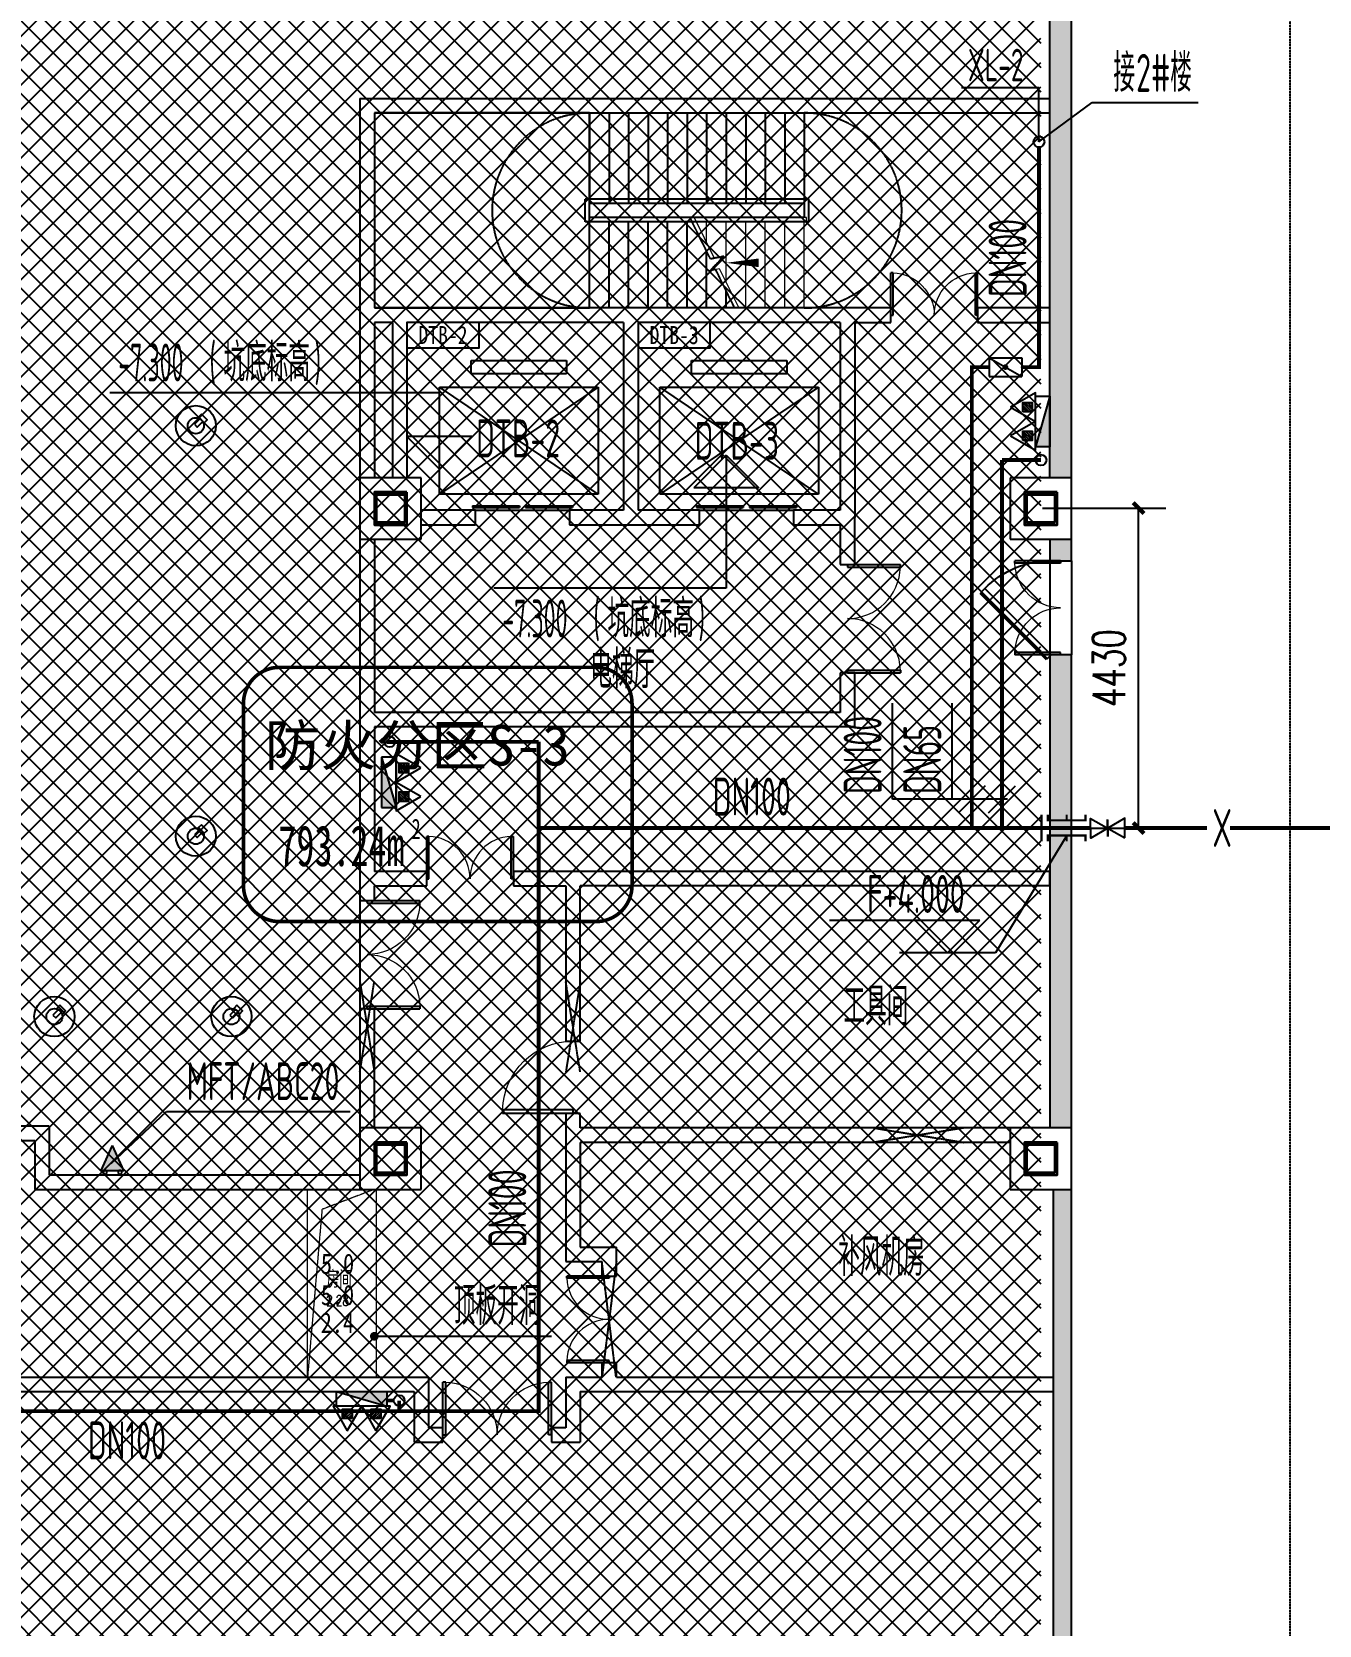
# Model space of a CAD drawing. Extents: x -2120532 to 1934524, y -1331911 to 424203.
# Drawn here: x 30276 to 48094, y -204967 to -182914 of the extents above; entities that cross this region are included whole.
import ezdxf
from ezdxf.enums import TextEntityAlignment as Align

# ---------------------------------------------------------------- set-up
doc = ezdxf.new("R2010")
doc.units = 0
doc.header["$LTSCALE"] = 10
doc.linetypes.add('__DASH', pattern=[0.35, 0.25, -0.1])
doc.linetypes.add('DASH', pattern=[0.35, 0.25, -0.1])
for name, color, linetype in [('0-绿', 3, 'Continuous'), ('0-蓝', 5, 'Continuous'), ('A-COLUMN', 8, 'Continuous'), ('A-DIM_SYMB', 3, 'Continuous'), ('A-EVTR', 3, 'Continuous'), ('A-PUB_HATCH', 8, 'Continuous'), ('A-ROOM_NAME', 23, 'Continuous'), ('A-SPACE', 7, 'Continuous'), ('A-WALL', 2, 'Continuous'), ('A-WINDOW', 8, 'Continuous'), ('A-可见线', 7, 'Continuous'), ('DIM_ELEV', 3, 'Continuous'), ('DIM_LEAD', 3, 'Continuous'), ('DOOR_FIRE', 8, 'Continuous'), ('GPS文字_污水', 7, 'Continuous'), ('PUB_HATCH', 8, 'Continuous'), ('S-柱', 51, 'Continuous'), ('S-柱-填充', 8, 'Continuous'), ('SPACE', 7, 'Continuous'), ('SRC-03F$0$A-SYMB-NUMB-T', 4, 'Continuous'), ('SRC-03F$0$A-WALL', 7, 'Continuous'), ('STAIR', 2, 'Continuous'), ('W-DIM_消防', 3, 'Continuous'), ('W-EQUIP_消火栓', 7, 'Continuous'), ('W-EQUIP_灭火器', 7, 'Continuous'), ('W-PIPE-消防', 1, 'Continuous'), ('W-TEXT_消防', 7, 'Continuous'), ('W-TWT_DIM', 3, 'Continuous'), ('W-TWT_LEAD', 3, 'Continuous'), ('W-TWT_TEXT', 7, 'Continuous'), ('W-VALVE_消防', 7, 'Continuous'), ('W-VPIPE-消防', 1, 'Continuous'), ('WINDOW', 8, 'Continuous'), ('WINDOW_RF', 8, 'Continuous'), ('消防', 1, 'Continuous'), ('画水辅助', 6, 'Continuous'), ('磐龙-图', 7, 'Continuous'), ('车行线', 4, 'Continuous')]:
    doc.layers.add(name, color=color, linetype=linetype)
doc.layers.add('B-1F-WALL$0$A-STAIR', color=2, linetype='Continuous', lineweight=9)
doc.layers.add('HOLE', color=52, linetype='Continuous', lineweight=15)
doc.styles.add('8B2_01', font='simhei.ttf', dxfattribs={"width": 0.8})
doc.styles.add('8B2_02', font='tssdeng.shx', dxfattribs={"width": 0.6, "bigfont": 'TSSDCHN.shx'})
doc.styles.add('_TCH_DIM_T3', font='SIMPLEX', dxfattribs={"width": 0.705882, "bigfont": 'GBCBIG'})
doc.styles.add('_TCH_SPACE', font='SIMPLEX', dxfattribs={"height": 5, "bigfont": 'GBCBIG'})
doc.styles.add('SRC-03F$0$ECADI-TXT', font='simplex.shx', dxfattribs={"bigfont": 'hztxt.shx'})
doc.styles.get("Standard").update_dxf_attribs({"font": 'TSSDENG.shx', "width": 0.7, "bigfont": 'TSSDCHN.shx'})
doc.styles.add('黑体', font='simhei.ttf', dxfattribs={"width": 0.65})
doc.dimstyles.new('_TWT_ARCH&&150', dxfattribs={"dimtxt": 446.25, "dimasz": 150, "dimexe": 375, "dimexo": 450, "dimgap": 189.375, "dimtad": 1, "dimdec": 0, "dimzin": 0, "dimdsep": 46, "dimtxsty": '_TCH_DIM_T3', "dimblk": 'ARCHTICK', "dimcen": 0.09, "dimclrt": 7, "dimazin": 2, "dimtfac": 1, "dimtdec": 0, "dimtix": 1, "dimtmove": 2, "dimatfit": 3, "dimfxl": 0, "dimtolj": 1, "dimtzin": 0, "dimarcsym": 0})

# ---------------------------------------------------------------- blocks, each defined once
blk = doc.blocks.new('l99')
at = {"layer": 'W-TWT_TEXT'}
for p, q in [((92541, -196910), (92091, -196460)), ((94175, -196460), (92091, -196460)), ((92541, -196910), (92991, -196460))]:
    blk.add_line(p, q, dxfattribs=at)
blk = doc.blocks.new('4.0')
at = {"layer": 'W-TWT_TEXT', "style": '8B2_02', "width": 0.6}
blk.add_text('F+4.000', height=525, rotation=89.9998, dxfattribs=at).set_placement((100977, -190490, 5000))
blk = doc.blocks.new('CFGR')
at = {"layer": '消防', "color": 1}
for points in [[(198519, -66058), (198519, -66028), (198459, -66028), (198459, -66058)], [(198503, -65968), (198474, -65968), (198474, -66028), (198503, -66028)]]:
    blk.add_lwpolyline(points, close=True, dxfattribs=at)
blk = doc.blocks.new('CFFR')
at = {"layer": '消防', "color": 1}
for radius in [150, 60]:
    blk.add_circle((198503, -65354), radius, dxfattribs=at)
at = {"layer": '消防', "color": 1, "rotation": 134.9999999997785}
blk.add_blockref('CFGR', (292209, -252353), dxfattribs=at)
blk = doc.blocks.new('42')
at = {"layer": '磐龙-图', "color": 1, "xscale": 1.850336657837033, "yscale": 1.850336657837033, "zscale": 1.850336657837033}
for p in [(-334752, -67438), (-334752, -73120), (-336710, -75617), (-334260, -75617)]:
    blk.add_blockref('CFFR', p, dxfattribs=at)
blk = doc.blocks.new('A$C10817FE3')
at = {"layer": '0-蓝', "color": 9, "linetype": 'DASH', "ltscale": 3, "const_width": 50}
blk.add_lwpolyline([(-79573, -32719), (-75194, -32719, 0.414214), (-74694, -32219), (-74694, -29699, 0.414214), (-75194, -29199), (-79573, -29199, 0.414214), (-80073, -29699), (-80073, -32219, 0.414214)], format="xyb", close=True, dxfattribs=at)
at = {"layer": '0-绿', "color": 0, "linetype": 'DASH', "style": '黑体'}
blk.add_text('防火分区S-3', height=563.3, dxfattribs=at).set_placement((-79776, -30559))
at = {"layer": '0-绿', "color": 0, "linetype": 'DASH', "style": '黑体', "width": 0.65}
for s, height, p in [('2', 282, (-77745, -31576)), ('793.24m', 563.3, (-79588, -31951))]:
    blk.add_text(s, height=height, dxfattribs=at).set_placement(p)
blk = doc.blocks.new('$DorLib2D$00000002')
for p, q in [((-0.5, 0), (-0.5, 0.4875)), ((-0.475, 0.4875), (-0.5, 0.4875)), ((-0.475, 0), (-0.475, 0.4875)), ((0.475, 0), (0.475, 0.4875)), ((0.475, 0.4875), (0.5, 0.4875)), ((0.5, 0), (0.5, 0.4875)), ((-0.5, 0), (-0.475, 0)), ((0.5, 0), (0.475, 0))]:
    blk.add_line(p, q)
at = {"lineweight": 13}
for centre, start, end in [((-0.4875, 0), 0, 88.53072), ((0.4875, 0), 91.46928, 180)]:
    blk.add_arc(centre, 0.4875, start, end, dxfattribs=at)
blk = doc.blocks.new('A$C664800C7')
at = {"layer": 'DOOR_FIRE', "xscale": 1300, "yscale": -1300, "zscale": 100, "rotation": 270.0000000000069}
blk.add_blockref('$DorLib2D$00000002', (0, -650), dxfattribs=at)
blk = doc.blocks.new('SRC-03F$0$ECADI-TAG-CODE')
at = {"layer": 'SRC-03F$0$A-SYMB-NUMB-T', "color": 1}
blk.add_lwpolyline([(3.41, 8.1), (13.41, 8.1), (13.41, 4.6), (3.41, 4.6)], close=True, dxfattribs=at)
at = {"layer": 'SRC-03F$0$A-SYMB-NUMB-T', "style": 'SRC-03F$0$ECADI-TXT', "width": 0.7}
blk.add_attdef('CODE', text='', height=2.5, dxfattribs=at).set_placement((8.41, 6.35), align=Align.MIDDLE_CENTER)
blk = doc.blocks.new('A$C27471FE7')
at = {"layer": 'A-PUB_HATCH', "linetype": 'DASH'}
for p, q in [((2980, 2700), (0, 2700)), ((0, 2700), (0, 0)), ((2980, 2700), (5950, 2700)), ((2980, 2700), (2980, 1450)), ((2980, 0), (2980, 2700)), ((3250, 2700), (3250, 1450)), ((3520, 2700), (3520, 1450)), ((3790, 2700), (3790, 1450)), ((4060, 2700), (4060, 1450)), ((4330, 2700), (4330, 1450)), ((4600, 2700), (4600, 1450)), ((4870, 2700), (4870, 1450)), ((5140, 2700), (5140, 1450)), ((5410, 2700), (5410, 1450)), ((5680, 2700), (5680, 1450)), ((5950, 2700), (5950, 1450)), ((2920, 1190), (2920, 1510)), ((2920, 1510), (6010, 1510)), ((2980, 1450), (5950, 1450)), ((2980, 1250), (2980, 1450)), ((2980, 1450), (5950, 1450)), ((5950, 1450), (5950, 1250)), ((6010, 1510), (6010, 1190)), ((6010, 1190), (2920, 1190)), ((4371, 1250), (2980, 1250)), ((5950, 1250), (2980, 1250)), ((2980, 0), (2980, 1190)), ((3250, 0), (3250, 1190)), ((3520, 0), (3520, 1190)), ((3790, 0), (3790, 1190)), ((4060, 0), (4060, 1190)), ((4330, 0), (4330, 1190)), ((4653, 678), (4371, 1250)), ((4600, 0), (4600, 785)), ((4651, 520), (4836, 714)), ((4836, 714), (4653, 678)), ((4724, 534), (4651, 520)), ((4988, 0), (4724, 534)), ((4870, 0), (4870, 239)), ((0, 0), (2980, 0)), ((4988, 0), (2980, 0))]:
    blk.add_line(p, q, dxfattribs=at)
blk = doc.blocks.new('$DorLib2D$00000084')
for p, q in [((-0.207, 0.807), (-0.16, 0.854)), ((0.5, 0.1), (-0.207, 0.807)), ((0.5, 0.1), (0.547, 0.147))]:
    blk.add_line(p, q)
at = {"const_width": 0.0333}
blk.add_lwpolyline([(0.547, 0.147), (-0.16, 0.854)], dxfattribs=at)
blk.add_arc((0.5, 0.1), 1, 135, 180)
blk = doc.blocks.new('$DORLIB2D$00000127')
at = {"color": 0}
for points in [[(-0.533, 0.795), (-0.533, 0.69)], [(-0.033, 0.795), (-0.533, 0.795)], [(-0.033, 0.69), (-0.533, 0.69)], [(-0.033, 0.795), (-0.033, 0.69)], [(0.533, 0.795), (0.033, 0.795)], [(0.033, 0.795), (0.033, 0.69)], [(0.533, 0.69), (0.033, 0.69)], [(0.533, 0.795), (0.533, 0.69)], [(0.5, 0.5), (-0.5, 0.5)]]:
    blk.add_lwpolyline(points, dxfattribs=at)
blk = doc.blocks.new('$DorLib2D$00000001')
for p, q in [((0.45, 0.975), (0.5, 0.975)), ((0.45, 0), (0.45, 0.975)), ((0.5, 0), (0.5, 0.975)), ((0.5, 0), (0.45, 0))]:
    blk.add_line(p, q)
at = {"lineweight": 13}
blk.add_arc((0.475, 0), 0.975, 91.4693, 180, dxfattribs=at)
blk = doc.blocks.new('_ArchTick')
at = {"color": 0, "linetype": 'ByBlock', "const_width": 0.4}
blk.add_lwpolyline([(-0.5, -0.5), (0.5, 0.5)], dxfattribs=at)
blk = doc.blocks.new('*D301')
at = {"layer": 'Defpoints', "color": 0, "transparency": 16777216}
for p in [(43816, -189505), (45596, -189505), (43816, -193935)]:
    blk.add_point(p, dxfattribs=at)
at = {"layer": 'W-TWT_DIM', "color": 0, "lineweight": -2, "transparency": 16777216}
for p, q in [((44266, -189505), (45971, -189505)), ((45596, -193935), (45596, -189505)), ((44266, -193935), (45971, -193935))]:
    blk.add_line(p, q, dxfattribs=at)
at = {"layer": 'W-TWT_DIM', "color": 0, "lineweight": -2, "transparency": 16777216, "xscale": 150, "yscale": 150, "zscale": 150}
for p, rotation in [((45596, -189505), 90), ((45596, -193935), 270)]:
    blk.add_blockref('_ArchTick', p, dxfattribs=dict(at, rotation=rotation))
at = {"layer": 'W-TWT_DIM', "color": 7, "transparency": 16777216, "insert": (45184, -191720), "char_height": 446.2, "attachment_point": 5, "rotation": 90, "style": '_TCH_DIM_T3'}
blk.add_mtext('\\A1;4430', dxfattribs=at)
blk = doc.blocks.new('$TwtSys$00000434')
for p, q in [((-0.5, 0.5), (-0.5, -0.5)), ((-0.5, -0.5), (0.5, 0.5)), ((0.5, 0.5), (-0.5, 0.5)), ((0.5, -0.5), (0.5, 0.5)), ((-0.5, -0.5), (0.5, -0.5))]:
    blk.add_line(p, q)
blk.add_solid([(0.5, -0.5), (0.5, 0.5), (-0.5, -0.5)])
blk = doc.blocks.new('$TwtSys$00000546')
h = blk.add_hatch()
h.set_pattern_fill('ANSI31', color=256, scale=200, style=0)
h.set_pattern_definition([(45, (-38543.802, -6670.83), (-17.67767, 17.67767), [])])
h.paths.add_polyline_path([(-65, 174), (65, 174), (65, 44), (-65, 44)])
for points in [[(0, 344), (-198, 0), (198, 0)], [(-65, 174), (65, 174), (65, 44), (-65, 44)]]:
    blk.add_lwpolyline(points, close=True)
blk = doc.blocks.new('$VALVE$00000549')
at = {"const_width": 30}
for points in [[(-290, -176), (-290, 176)], [(40, 101), (-210, 101), (-210, 176)], [(40, 101), (40, 176)], [(40, 101), (290, 101), (290, 176)], [(-210, -174), (-210, -99), (40, -99)], [(40, -174), (40, -99)], [(290, -174), (290, -99), (40, -99)]]:
    blk.add_lwpolyline(points, dxfattribs=at)
blk = doc.blocks.new('$VALVE$00000296')
for points in [[(-125, 72), (-125, -72), (125, 72), (125, -72), (-125, 72)], [(0, 60), (0, -64)]]:
    blk.add_lwpolyline(points)
for p in [(-125, 0), (125, 0)]:
    blk.add_point(p)
blk = doc.blocks.new('$VALVE_U$00000018')
at = {"const_width": 30, "elevation": 1500}
blk.add_lwpolyline([(111, 1), (-111, -1)], dxfattribs=at)
for p in [(-2, 225, -1500), (2, -225, -1500)]:
    blk.add_point(p)
at = {"xscale": 1.8, "yscale": 1.8, "zscale": 1.8, "rotation": 270.3835531612783}
blk.add_blockref('$VALVE$00000296', (0, 0), dxfattribs=at)
blk = doc.blocks.new('$VALVE$00000316')
for p, q in [((-125, 72), (125, -72)), ((-125, 72), (-125, -72)), ((-125, 72), (125, 72)), ((125, 72), (125, -72)), ((-125, -72), (125, -72))]:
    blk.add_line(p, q)
at = {"const_width": 21.1}
blk.add_lwpolyline([(-11, 0, 1), (11, 0, 1)], format="xyb", close=True, dxfattribs=at)
for p in [(-125, 0), (125, 0)]:
    blk.add_point(p)
at = {"color": 7, "flags": 9}
for tag in ['XSIZE', 'YSIZE']:
    blk.add_attdef(tag, (0, 0), '', height=0.5, dxfattribs=at)
blk = doc.blocks.new('$TWTSYS$00000547')
blk.add_hatch(color=256).paths.add_polyline_path([(-155, 0), (0, 346), (155, 0)])
for p, q in [((-155, 0), (0, 346)), ((155, 0), (0, 346)), ((155, 0), (-155, 0))]:
    blk.add_line(p, q)
for centre in [(-103, -26), (103, -26)]:
    blk.add_circle(centre, 25.7)
blk = doc.blocks.new('A$C1C3C0163')
h = blk.add_hatch()
h.set_pattern_fill('ANSI37', color=8, scale=150)
h.set_pattern_definition([(45, (-601697.23, -233886.27), (-168.3798, 168.3798), []), (135, (-601697.23, -233886.27), (-168.3798, -168.3798), [])])
h.paths.add_polyline_path([(-80300, 5300), (-80300, -9000), (-62000, -9000), (-62000, -64625), (-76750, -64625), (-76750, -62675), (-73875, -62675), (-73775, -57275), (-100380, -57275), (-100572, -124002), (-71150, -123999), (-71150, -126437), (-63509, -133383), (-65550, -135650), (-61611, -139196), (-83885, -163934), (-83885, -174096), (-119589, -213750), (-196450, -213750), (-196450, -207800), (-209700, -193450), (-209700, -169150), (-201700, -169149), (-201700, 5300), (-192675, 5300)])

msp = doc.modelspace()

# ---------------------------------------------------------------- hatches: boundary and pattern name
at = {"layer": 'A-PUB_HATCH'}
for points in [[(44666.4, -189935.4), (44366.4, -189935.4), (44366.4, -190235.4), (44666.4, -190235.4)], [(44366.4, -198085.4), (44666.4, -198085.4), (44666.4, -191535.4), (44366.4, -191535.4)], [(44666.4, -198935.4), (44416.4, -198935.4), (44416.4, -201635.4), (44666.4, -201635.4)], [(44416.4, -207210.4), (44541.4, -207210.4), (44541.4, -207510.4), (44666.4, -207510.4), (44666.4, -201635.4), (44416.4, -201635.4)]]:
    msp.add_hatch(color=8, dxfattribs=at).paths.add_polyline_path(points)
at = {"layer": 'PUB_HATCH'}
for points in [[(44666.4, -181060.4), (44366.4, -181060.4), (44366.4, -183935.4), (44666.4, -183935.4)], [(44366.4, -186835.4), (44666.4, -186835.4), (44666.4, -183935.4), (44366.4, -183935.4)], [(44366.4, -189085.4), (44666.4, -189085.4), (44666.4, -186835.4), (44366.4, -186835.4)]]:
    msp.add_hatch(color=8, dxfattribs=at).paths.add_polyline_path(points)
at = {"layer": 'W-PIPE-消防'}
for points in [[(43287.5, -187553.9), (43287.5, -187527.6), (43261.2, -187527.6)], [(43287.5, -187553.9), (43261.2, -187553.9), (43261.2, -187527.6)], [(44216.5, -187553.9), (44242.8, -187553.9), (44242.8, -187580.1)], [(44216.5, -187553.9), (44216.5, -187580.1), (44242.8, -187580.1)], [(37291.3, -202006), (37317.6, -202006), (37317.6, -202032.2)], [(37291.3, -202006), (37291.3, -202032.2), (37317.6, -202032.2)]]:
    msp.add_hatch(color=256, dxfattribs=at).paths.add_polyline_path(points)

# ---------------------------------------------------------------- linework, layer by layer
at = {"color": 8, "linetype": 'DASH'}
for points in [[(34816.4, -197310.8), (35016.4, -196060.8)], [(34816.4, -196060.8), (35016.4, -197310.8)], [(37866.4, -196060.8), (37666.4, -197310.8)], [(37866.4, -197310.8), (37666.4, -196060.8)], [(41927.3, -198085.4), (43177.3, -198285.4)], [(43177.3, -198085.4), (41927.3, -198285.4)], [(38366.4, -199935.4), (38166.4, -201535.4)], [(38363.6, -201535.1), (38166.4, -199935.4)]]:
    msp.add_lwpolyline(points, dxfattribs=at)
at = {"layer": 'A-COLUMN', "color": 8}
for p, q in [((35666.4, -189085.4), (34816.4, -189085.4)), ((34816.4, -189085.4), (34816.4, -189935.4)), ((35666.4, -189085.4), (34816.4, -189085.4)), ((34816.4, -189085.4), (34816.4, -189935.4)), ((35666.4, -189935.4), (35666.4, -189085.4)), ((35666.4, -189935.4), (35666.4, -189085.4)), ((44666.4, -189085.4), (43816.4, -189085.4)), ((43816.4, -189085.4), (43816.4, -189935.4)), ((44666.4, -189085.4), (43816.4, -189085.4)), ((43816.4, -189085.4), (43816.4, -189935.4)), ((44666.4, -189935.4), (44666.4, -189085.4)), ((44666.4, -189935.4), (44666.4, -189085.4)), ((34816.4, -189935.4), (35666.4, -189935.4)), ((34816.4, -189935.4), (35666.4, -189935.4)), ((43816.4, -189935.4), (44666.4, -189935.4)), ((43816.4, -189935.4), (44666.4, -189935.4)), ((35666.4, -198085.4), (34816.4, -198085.4)), ((34816.4, -198085.4), (34816.4, -198935.4)), ((35666.4, -198085.4), (34816.4, -198085.4)), ((34816.4, -198085.4), (34816.4, -198935.4)), ((35666.4, -198935.4), (35666.4, -198085.4)), ((35666.4, -198935.4), (35666.4, -198085.4)), ((44666.4, -198085.4), (43816.4, -198085.4)), ((43816.4, -198085.4), (43816.4, -198935.4)), ((44666.4, -198085.4), (43816.4, -198085.4)), ((43816.4, -198085.4), (43816.4, -198935.4)), ((44666.4, -198935.4), (44666.4, -198085.4)), ((44666.4, -198935.4), (44666.4, -198085.4)), ((34816.4, -198935.4), (35666.4, -198935.4)), ((34816.4, -198935.4), (35666.4, -198935.4)), ((43816.4, -198935.4), (44666.4, -198935.4)), ((43816.4, -198935.4), (44666.4, -198935.4))]:
    msp.add_line(p, q, dxfattribs=at)
at = {"layer": 'A-DIM_SYMB', "color": 8}
msp.add_lwpolyline([(41101.4, -186110.4, 0, 0, 0), (39886.4, -186110.4, 0, 120, 0), (40336.4, -186110.4, 0, 0, 0)], format="xyseb", dxfattribs=at)
at = {"layer": 'A-EVTR', "color": 8}
for p, q in [((36356.4, -187645.4), (36356.4, -187460.4)), ((36356.4, -187460.4), (37676.4, -187460.4)), ((37676.4, -187645.4), (36356.4, -187645.4)), ((37676.4, -187460.4), (37676.4, -187645.4)), ((39406.4, -187645.4), (39406.4, -187460.4)), ((39406.4, -187460.4), (40726.4, -187460.4)), ((40726.4, -187645.4), (39406.4, -187645.4)), ((40726.4, -187460.4), (40726.4, -187645.4)), ((35916.4, -189310.4), (35916.4, -187830.4)), ((35916.4, -187830.4), (38116.4, -187830.4)), ((38116.4, -187830.4), (35916.4, -189310.4)), ((38116.4, -189310.4), (35916.4, -187830.4)), ((38116.4, -187830.4), (38116.4, -189310.4)), ((38966.4, -189310.4), (38966.4, -187830.4)), ((38966.4, -187830.4), (41166.4, -187830.4)), ((41166.4, -187830.4), (38966.4, -189310.4)), ((41166.4, -189310.4), (38966.4, -187830.4)), ((41166.4, -187830.4), (41166.4, -189310.4)), ((38116.4, -189310.4), (35916.4, -189310.4)), ((41166.4, -189310.4), (38966.4, -189310.4))]:
    msp.add_line(p, q, dxfattribs=at)
at = {"layer": 'A-WALL', "color": 8}
for p, q in [((44366.4, -183935.4), (44366.4, -181060.4)), ((44666.4, -183935.4), (44666.4, -181060.4)), ((34816.4, -183835.4), (34816.4, -186835.4)), ((34816.4, -183835.4), (44366.4, -183835.4)), ((35016.4, -184035.4), (35016.4, -186735.4)), ((35016.4, -184035.4), (44366.4, -184035.4)), ((44366.4, -186835.4), (44366.4, -183935.4)), ((44666.4, -186835.4), (44666.4, -183935.4)), ((35366.4, -186735.4), (35016.4, -186735.4)), ((38566.4, -186735.4), (35366.4, -186735.4)), ((41566.4, -186735.4), (38566.4, -186735.4)), ((42166.4, -186735.4), (41566.4, -186735.4)), ((42166.4, -186935.4), (42166.4, -186735.4)), ((44366.4, -186735.4), (43366.4, -186735.4)), ((43366.4, -186735.4), (43366.4, -186935.4)), ((34816.4, -186835.4), (34816.4, -189085.4)), ((35016.4, -186935.4), (35016.4, -189085.4)), ((35266.4, -186935.4), (35016.4, -186935.4)), ((35266.4, -186935.4), (35266.4, -189085.4)), ((35466.4, -186935.4), (35466.4, -189085.4)), ((38466.4, -186935.4), (35466.4, -186935.4)), ((38466.4, -186935.4), (38466.4, -189535.4)), ((38666.4, -186935.4), (38666.4, -189535.4)), ((41466.4, -186935.4), (38666.4, -186935.4)), ((41466.4, -186935.4), (41466.4, -189535.4)), ((41666.4, -186935.4), (41666.4, -189635.4)), ((41666.4, -186935.4), (42166.4, -186935.4)), ((43366.4, -186935.4), (44366.4, -186935.4)), ((44366.4, -189085.4), (44366.4, -186835.4)), ((44666.4, -189085.4), (44666.4, -186835.4)), ((36416.4, -189535.4), (35666.4, -189535.4)), ((36416.4, -189735.4), (36416.4, -189535.4)), ((38466.4, -189535.4), (37716.4, -189535.4)), ((37716.4, -189535.4), (37716.4, -189735.4)), ((39516.4, -189535.4), (38666.4, -189535.4)), ((39516.4, -189735.4), (39516.4, -189535.4)), ((41466.4, -189535.4), (40816.4, -189535.4)), ((40816.4, -189535.4), (40816.4, -189735.4)), ((41666.4, -190285.4), (41666.4, -189635.4)), ((35666.4, -189735.4), (36416.4, -189735.4)), ((37716.4, -189735.4), (38566.4, -189735.4)), ((38566.4, -189735.4), (39516.4, -189735.4)), ((40816.4, -189735.4), (41466.4, -189735.4)), ((41466.4, -189735.4), (41466.4, -190285.4)), ((34816.4, -189935.4), (34816.4, -192435.4)), ((35016.4, -189935.4), (35016.4, -192335.4)), ((44366.4, -189935.4), (44366.4, -190235.4)), ((44666.4, -190235.4), (44666.4, -189935.4)), ((41466.4, -190285.4), (41666.4, -190285.4)), ((44366.4, -190235.4), (44666.4, -190235.4)), ((44666.4, -191535.4), (44366.4, -191535.4)), ((44366.4, -191535.4), (44366.4, -198085.4)), ((44666.4, -198085.4), (44666.4, -191535.4)), ((41666.4, -191785.4), (41466.4, -191785.4)), ((41466.4, -191785.4), (41466.4, -192335.4)), ((41666.4, -192535.4), (41666.4, -191785.4)), ((34816.4, -192435.4), (34816.4, -194635.4)), ((41466.4, -192335.4), (35016.4, -192335.4)), ((41666.4, -192535.4), (35016.4, -192535.4)), ((35016.4, -192535.4), (35016.4, -194535.4)), ((34816.4, -194635.4), (34816.4, -194935.4)), ((35741.4, -194535.4), (35016.4, -194535.4)), ((35741.4, -194735.4), (35741.4, -194535.4)), ((37766.4, -194535.4), (36941.4, -194535.4)), ((36941.4, -194535.4), (36941.4, -194735.4)), ((44366.4, -194535.4), (37766.4, -194535.4)), ((44366.4, -194735.4), (44366.4, -194535.4)), ((34816.4, -194935.4), (35016.4, -194935.4)), ((35016.4, -194735.4), (35741.4, -194735.4)), ((35016.4, -194935.4), (35016.4, -194735.4)), ((36941.4, -194735.4), (37666.4, -194735.4)), ((37666.4, -194735.4), (37666.4, -196885.4)), ((44366.4, -194735.4), (37866.4, -194735.4)), ((37866.4, -196885.4), (37866.4, -194735.4)), ((35016.4, -196435.4), (34816.4, -196435.4)), ((34816.4, -196435.4), (34816.4, -198085.4)), ((35016.4, -198085.4), (35016.4, -196435.4)), ((37666.4, -196885.4), (37866.4, -196885.4)), ((37866.4, -197885.4), (37666.4, -197885.4)), ((37666.4, -197885.4), (37666.4, -198185.4)), ((37866.4, -198085.4), (37866.4, -197885.4)), ((30516.4, -198060.4), (30116.4, -198060.4)), ((30116.4, -198260.4), (30316.4, -198260.4)), ((30316.4, -198260.4), (30316.4, -198935.4)), ((30516.4, -198060.4), (30516.4, -198735.4)), ((37666.4, -198185.4), (37666.4, -199935.4)), ((43816.4, -198085.4), (37866.4, -198085.4)), ((43816.4, -198285.4), (37866.4, -198285.4)), ((37866.4, -198285.4), (37866.4, -199735.4)), ((30516.4, -198735.4), (34816.4, -198735.4)), ((30316.4, -198935.4), (34816.4, -198935.4)), ((44416.4, -201635.4), (44416.4, -198935.4)), ((44666.4, -201635.4), (44666.4, -198935.4)), ((37866.4, -199735.4), (38366.4, -199735.4)), ((38366.4, -200135.4), (38366.4, -199735.4)), ((37666.4, -199935.4), (38166.4, -199935.4)), ((38166.4, -199935.4), (38166.4, -200135.4)), ((38166.4, -200135.4), (38366.4, -200135.4)), ((38366.4, -201335.4), (38166.4, -201335.4)), ((38166.4, -201335.4), (38166.4, -201535.4)), ((38366.4, -201535.4), (38366.4, -201335.4)), ((26141.3, -201535.4), (35766.4, -201535.4)), ((35766.4, -201535.4), (35766.4, -202235.4)), ((37666.4, -201535.4), (37666.4, -202235.4)), ((37666.4, -201535.4), (38166.4, -201535.4)), ((38366.4, -201535.4), (44416.4, -201535.4)), ((26241.3, -201735.4), (35566.4, -201735.4)), ((35566.4, -201735.4), (35566.4, -202435.4)), ((37866.4, -201735.4), (37866.4, -202435.4)), ((37866.4, -201735.4), (38266.4, -201735.4)), ((38266.4, -201735.4), (44416.4, -201735.4)), ((44416.4, -207210.4), (44416.4, -201635.4)), ((44666.4, -207510.4), (44666.4, -201635.4)), ((35566.4, -202435.4), (35966.4, -202435.4)), ((35966.4, -202235.4), (35766.4, -202235.4)), ((35966.4, -202435.4), (35966.4, -202235.4)), ((37666.4, -202235.4), (37466.4, -202235.4)), ((37466.4, -202235.4), (37466.4, -202435.4)), ((37466.4, -202435.4), (37866.4, -202435.4))]:
    msp.add_line(p, q, dxfattribs=at)
at = {"layer": 'B-1F-WALL$0$A-STAIR', "color": 8}
for p, q in [((40966.4, -185485.4), (39442.7, -185485.4)), ((39442.7, -185485.4), (39720.4, -186047.7)), ((40996.4, -185485.4), (39442.7, -185485.4)), ((40996.4, -185545.4), (39472.3, -185545.4)), ((39616.4, -185837.1), (39616.4, -185545.4)), ((39886.4, -186383.7), (39886.4, -185545.4)), ((40156.4, -186735.4), (40156.4, -185545.4)), ((40426.4, -186735.4), (40426.4, -185545.4)), ((40696.4, -186735.4), (40696.4, -185545.4)), ((40966.4, -186735.4), (40966.4, -185545.4)), ((40996.4, -185545.4), (40996.4, -185485.4)), ((39852.8, -186021.3), (39667, -186215.7)), ((39720.4, -186047.7), (39852.8, -186021.3)), ((39667, -186215.7), (39791.2, -186191)), ((39791.2, -186191), (40060.1, -186735.4)), ((40966.4, -186735.4), (40060.1, -186735.4))]:
    msp.add_line(p, q, dxfattribs=at)
at = {"layer": 'DIM_ELEV', "color": 8}
for p, q in [((35916.4, -187909.7), (31355, -187909.7)), ((35916.4, -188965.1), (35916.4, -187909.7)), ((35916.4, -188965.1), (35466.4, -188515.1)), ((36366.4, -188515.1), (35466.4, -188515.1)), ((35916.4, -188965.1), (36366.4, -188515.1)), ((39888.6, -188774.8), (39438.6, -189224.8)), ((39888.6, -188774.8), (40338.6, -189224.8)), ((39888.6, -188774.8), (39888.6, -190614.3)), ((40338.6, -189224.8), (39438.6, -189224.8)), ((39888.6, -190614.3), (36670.5, -190614.3))]:
    msp.add_line(p, q, dxfattribs=at)
at = {"layer": 'DIM_LEAD', "color": 8}
for p, q in [((35016.4, -200968.8), (36153.9, -200968.8)), ((36153.9, -200968.8), (37468.4, -200968.8))]:
    msp.add_line(p, q, dxfattribs=at)
at = {"layer": 'DIM_LEAD', "color": 8, "const_width": 60}
msp.add_lwpolyline([(34986.4, -200968.8, 1), (35046.4, -200968.8, 1)], format="xyb", close=True, dxfattribs=at)
at = {"layer": 'DOOR_FIRE', "color": 8}
msp.add_line((34816.4, -194935.4), (34816.4, -196435.4), dxfattribs=at)
at = {"layer": 'GPS文字_污水'}
msp.add_line((44600, -194037.4), (43614.2, -195660.9, 467.8), dxfattribs=at)
at = {"layer": 'HOLE', "color": 8, "linetype": 'DASH'}
msp.add_lwpolyline([(34091.4, -198935.4), (35041.4, -198935.4), (35041.4, -201535.4), (34091.4, -201535.4)], close=True, dxfattribs=at)
msp.add_lwpolyline([(35016.4, -198935.4), (34292.2, -199212.7), (34091.4, -201535.4)], dxfattribs=at)
at = {"layer": 'S-柱', "color": 8, "lineweight": 35}
for points in [[(35466.4, -189285.4), (35016.4, -189285.4), (35016.4, -189735.4), (35466.4, -189735.4)], [(35466.4, -189285.4), (35016.4, -189285.4), (35016.4, -189735.4), (35466.4, -189735.4)], [(44466.4, -189285.4), (44016.4, -189285.4), (44016.4, -189735.4), (44466.4, -189735.4)], [(44466.4, -189285.4), (44016.4, -189285.4), (44016.4, -189735.4), (44466.4, -189735.4)], [(35466.4, -198285.4), (35016.4, -198285.4), (35016.4, -198735.4), (35466.4, -198735.4)], [(35466.4, -198285.4), (35016.4, -198285.4), (35016.4, -198735.4), (35466.4, -198735.4)], [(44466.4, -198285.4), (44016.4, -198285.4), (44016.4, -198735.4), (44466.4, -198735.4)], [(44466.4, -198285.4), (44016.4, -198285.4), (44016.4, -198735.4), (44466.4, -198735.4)]]:
    msp.add_lwpolyline(points, close=True, dxfattribs=at)
at = {"layer": 'S-柱-填充', "color": 8, "lineweight": 35}
for points in [[(35436.4, -189705.4), (35046.4, -189705.4), (35046.4, -189315.4), (35436.4, -189315.4)], [(44436.4, -189705.4), (44046.4, -189705.4), (44046.4, -189315.4), (44436.4, -189315.4)], [(35436.4, -198705.4), (35046.4, -198705.4), (35046.4, -198315.4), (35436.4, -198315.4)], [(44436.4, -198705.4), (44046.4, -198705.4), (44046.4, -198315.4), (44436.4, -198315.4)]]:
    msp.add_lwpolyline(points, close=True, dxfattribs=at)
at = {"layer": 'STAIR', "color": 8, "linetype": 'DASH'}
for centre, start, end in [((37996.4, -185385.4), 90, 270), ((40966.4, -185385.4), 270, 90)]:
    msp.add_arc(centre, 1350, start, end, dxfattribs=at)
at = {"layer": 'W-DIM_消防'}
for p, q in [((44216.5, -183687.2), (43143.6, -183687.2)), ((44216.5, -184435.4), (44216.5, -183687.2)), ((42187.7, -193536.1), (42187.7, -192207.6)), ((43012.7, -193536.1), (43012.7, -192207.6)), ((43473.1, -193350.5), (43101.9, -193721.7)), ((43519.4, -193721.7), (43890.6, -193350.5)), ((43012.7, -193536.1), (42187.7, -193536.1)), ((43780, -193536.1), (43012.7, -193536.1))]:
    msp.add_line(p, q, dxfattribs=at)
at = {"layer": 'W-PIPE-消防', "ltscale": 1.5, "const_width": 52.5}
for points in [[(44216.5, -184510.4), (44216.5, -187553.9)], [(43527.3, -187553.9), (43287.5, -187553.9)], [(43287.5, -187553.9), (43287.5, -193933.5)], [(44216.5, -187553.9), (43976.7, -187553.9)], [(43705, -193933.5), (43705, -188840.5)], [(44244.3, -188840.5), (43705, -188840.5)], [(35230.1, -192739.4), (37291.3, -192739.4)], [(37291.3, -193933.5), (37291.3, -192739.4)], [(37291.3, -193933.5), (43287.5, -193933.5)], [(37291.3, -202006), (37291.3, -193933.5)], [(43287.5, -193933.5), (43705, -193933.5)], [(43705, -193933.5), (44930.1, -193933.5)], [(45404.4, -193933.5), (46541, -193933.5)], [(46860.6, -193933.5), (52219.1, -193933.5)], [(24668.3, -202006), (35361.1, -202006)], [(35288.9, -201858), (35185.8, -201858)], [(35361.1, -202006), (35361.1, -201858)], [(35361.1, -202006), (37291.3, -202006)]]:
    msp.add_lwpolyline(points, dxfattribs=at)
at = {"layer": 'W-TWT_LEAD'}
for p, q in [((44216.5, -184435.4), (44951.6, -183889.5)), ((44951.6, -183889.5), (46421.3, -183889.5)), ((31372.4, -198576.3), (32137.8, -197858.2)), ((32137.8, -197858.2), (34679.9, -197858.2))]:
    msp.add_line(p, q, dxfattribs=at)
at = {"layer": 'W-TWT_TEXT'}
msp.add_line((43614.2, -195660.9, 467.8), (42285.7, -195660.9, 467.8), dxfattribs=at)
at = {"layer": 'W-VPIPE-消防'}
for centre in [(44216.5, -184435.4), (44244.3, -188840.5), (35230.1, -192739.4), (35361.1, -201858)]:
    msp.add_circle(centre, 75, dxfattribs=at)
at = {"layer": 'WINDOW_RF', "color": 8}
for p, q in [((44366.4, -190235.4), (44366.4, -191535.4)), ((44666.4, -190235.4), (44666.4, -191535.4))]:
    msp.add_line(p, q, dxfattribs=at)
at = {"layer": '车行线', "color": 8, "linetype": '__DASH', "ltscale": 1.5}
msp.add_lwpolyline([(14812, -327644.2), (46920.8, -291983.7, 0.185339), (47691.4, -289976.3), (47691.4, -174472.9)], format="xyb", dxfattribs=at)

# ---------------------------------------------------------------- block references
at = {"color": 8}
for name, p in [('A$C10817FE3', (113277.6, -162510.4)), ('A$C664800C7', (44516.4, -190235.4))]:
    msp.add_blockref(name, p, dxfattribs=at)
at = {"layer": 'A-WINDOW', "color": 8, "xscale": 1300, "yscale": -200, "zscale": 200, "rotation": 180}
for p in [(37066.4, -189635.4), (40166.4, -189635.4)]:
    msp.add_blockref('$DORLIB2D$00000127', p, dxfattribs=at)
at = {"layer": 'A-可见线', "color": 8}
msp.add_blockref('A$C27471FE7', (35016.4, -186735.4), dxfattribs=at)
at = {"layer": 'DOOR_FIRE', "color": 8, "zscale": 200}
for p, xscale, yscale, rotation in [((42766.4, -186835.4), 1200, -1200, 179.9999999999988), ((41566.4, -191035.4), 1500, 1500, 270.0000000000016), ((34916.4, -195685.4), -1500, 1500, 269.9999999955175), ((38266.4, -200735.4), -1200, -1200, 270)]:
    msp.add_blockref('$DorLib2D$00000002', p, dxfattribs=dict(at, xscale=xscale, yscale=yscale, rotation=rotation))
for p, xscale, yscale in [((36341.4, -194635.4), 1200, 1200), ((36716.4, -202335.4), -1500, 1500)]:
    msp.add_blockref('$DorLib2D$00000002', p, dxfattribs=dict(at, xscale=xscale, yscale=yscale))
at = {"layer": 'SRC-03F$0$A-WALL', "color": 8}
ref = msp.add_blockref('SRC-03F$0$ECADI-TAG-CODE', (36807.2, -187745.4), dxfattribs=dict(at, xscale=-100, yscale=100, zscale=100))
ref.add_attrib('CODE', 'DTB-2', dxfattribs={"layer": 'SRC-03F$0$A-SYMB-NUMB-T', "height": 250, "style": '8B2_01', "width": 0.8}).set_placement((35966.4, -187110.4), align=Align.MIDDLE_CENTER)
ref = msp.add_blockref('SRC-03F$0$ECADI-TAG-CODE', (40007.2, -187745.4), dxfattribs=dict(at, xscale=-100, yscale=100, zscale=100))
ref.add_attrib('CODE', 'DTB-3', dxfattribs={"layer": 'SRC-03F$0$A-SYMB-NUMB-T', "height": 250, "style": '8B2_01', "width": 0.8}).set_placement((39166.4, -187110.4), align=Align.MIDDLE_CENTER)
at = {"layer": 'W-EQUIP_消火栓', "yscale": 200, "zscale": 700}
for p, xscale, rotation in [((44266.4, -188305.8), -700, 90), ((35216.4, -193301.2), 700, 269.9999949910436), ((34840.7, -201835.4), -700, 180.0000000000075)]:
    msp.add_blockref('$TwtSys$00000434', p, dxfattribs=dict(at, xscale=xscale, rotation=rotation))
at = {"layer": 'W-EQUIP_灭火器'}
for p, rotation in [((44166.4, -188107.4), 90), ((44166.4, -188504.2), 90), ((35316.4, -193102.8), 269.9999949910436), ((35316.4, -193499.6), 269.9999949910436), ((34642.3, -201935.4), 180.0000000000075), ((35039, -201935.4), 180.0000000000075)]:
    msp.add_blockref('$TwtSys$00000546', p, dxfattribs=dict(at, rotation=rotation))
at = {"layer": 'W-EQUIP_灭火器', "yscale": -1, "rotation": 179.9999999999923}
msp.add_blockref('$TWTSYS$00000547', (31392.3, -198672.2), dxfattribs=at)
at = {"layer": 'W-VALVE_消防'}
for name, p, xscale, yscale, zscale, rotation in [('$VALVE$00000316', (43752, -187553.9), -1.8, -1.8, 1.8, 180), ('$VALVE_U$00000018', (45167.3, -193935.5), 1.05, 1.05, 1.05, 270)]:
    msp.add_blockref(name, p, dxfattribs=dict(at, xscale=xscale, yscale=yscale, zscale=zscale, rotation=rotation))
at = {"layer": 'W-VALVE_消防', "xscale": 1.05, "yscale": 1.05, "zscale": 1.05}
msp.add_blockref('$VALVE$00000549', (44557.6, -193933.5), dxfattribs=at)
at = {"layer": 'WINDOW', "color": 8, "xscale": 1000, "yscale": -1000, "zscale": 1000, "rotation": 270}
msp.add_blockref('$DorLib2D$00000001', (37766.4, -197385.4), dxfattribs=at)
at = {"layer": 'WINDOW_RF', "color": 8, "xscale": 1300, "yscale": -1300, "zscale": 300, "rotation": 270.0000000000069}
msp.add_blockref('$DorLib2D$00000084', (44516.4, -190885.4), dxfattribs=at)
at = {"layer": '画水辅助'}
msp.add_blockref('A$C1C3C0163', (106241.4, -167810.4), dxfattribs=at)
at = {"layer": '画水辅助', "color": 4}
msp.add_blockref('42', (0, 0), dxfattribs=at)
at = {"layer": '画水辅助', "rotation": 269.9999999999999}
msp.add_blockref('4.0', (232327.3, -94131.9, 467.8), dxfattribs=at)
at = {"layer": '画水辅助', "xscale": -1}
msp.add_blockref('l99', (135490.6, 1249.5, 467.8), dxfattribs=at)

# ---------------------------------------------------------------- texts
at = {"layer": 'A-ROOM_NAME', "color": 8}
for s, height, style, width, p in [('电梯厅', 525, '8B2_02', 0.6, (38006, -191999.9)), ('工具间', 525, '8B2_02', 0.6, (41509.4, -196663.5)), ('补风机房', 525, '8B2_02', 0.6, (41438, -200135.5)), ('5.0', 281.65, '8B2_01', 0.8, (34276.9, -200105.9)), ('5.0', 281.65, '8B2_01', 0.8, (34276.9, -200537.8)), ('2.4', 281.65, '8B2_01', 0.8, (34275, -200921.4))]:
    msp.add_text(s, height=height, dxfattribs=dict(at, style=style, width=width)).set_placement(p)
at = {"layer": 'A-SPACE', "color": 8, "style": '8B2_02', "width": 0.6}
for s, p in [('DTB-2', (36426, -188803.8)), ('DTB-3', (39450.9, -188837.3))]:
    msp.add_text(s, height=525, dxfattribs=at).set_placement(p)
at = {"layer": 'DIM_ELEV', "color": 8}
for s, width, p in [('-7.300', 0.48, (31473.4, -187752.2)), ('(', 0.48, (32734.5, -187752.2)), ('坑底标高', 0.6, (32928.4, -187752.2)), (')', 0.48, (34188.4, -187752.2)), ('(', 0.48, (38050, -191296.8)), ('坑底标高', 0.6, (38243.9, -191296.8)), (')', 0.48, (39503.9, -191296.8)), ('-7.300', 0.48, (36788.9, -191296.8))]:
    msp.add_text(s, height=525, dxfattribs=dict(at, width=width)).set_placement(p)
at = {"layer": 'DIM_LEAD', "color": 8, "width": 0.6}
msp.add_text('顶板开洞', height=525, dxfattribs=at).set_placement((36117.9, -200811.3))
at = {"layer": 'SPACE', "color": 8, "style": '_TCH_SPACE'}
msp.add_text('房间', height=241.13, dxfattribs=at).set_placement((34356.9, -200300.3))
at = {"layer": 'SPACE', "color": 8, "style": '_TCH_SPACE', "width": 0.705882}
msp.add_text('2.28', height=148.75, dxfattribs=at).set_placement((34349.8, -200549.7))
at = {"layer": 'W-DIM_消防', "color": 7, "style": '8B2_02', "width": 0.6}
msp.add_text('XL-2', height=450, dxfattribs=at).set_placement((43233.6, -183597.2))
for s, p in [('DN100', (42037.7, -193461.1)), ('DN65', (42862.7, -193461.1))]:
    msp.add_text(s, height=525, rotation=90, dxfattribs=at).set_placement(p)
at = {"layer": 'W-TEXT_消防', "style": '8B2_02', "width": 0.6}
for p in [(44044.6, -186582.2), (37119.3, -199739)]:
    msp.add_text('DN100', height=525, rotation=90, dxfattribs=at).set_placement(p)
for s, p in [('DN100', (39701.8, -193761.5)), ('X', (46616, -194196)), ('DN100', (31052.8, -202673.1))]:
    msp.add_text(s, height=525, dxfattribs=at).set_placement(p)
at = {"layer": 'W-TWT_LEAD', "color": 7, "style": '8B2_02', "width": 0.6}
for s, p in [('接', (45246, -183744.1)), ('2#', (45561, -183744.1)), ('楼', (46033.5, -183744.1)), ('MFT/ABC20', (32418.4, -197700.7))]:
    msp.add_text(s, height=525, dxfattribs=at).set_placement(p)

# ---------------------------------------------------------------- dimensions: what is measured, and where the dimension line sits
at = {"layer": 'W-TWT_DIM'}
dim = msp.add_aligned_dim(p1=(43816.4, -193935.5), p2=(43816.4, -189505.4), distance=-1779.7, dimstyle='_TWT_ARCH&&150', dxfattribs=at)
dim.commit()
dim.dimension.update_dxf_attribs({"geometry": '*D301', "text_midpoint": (45183.5, -191720.4)})

doc.saveas('drawing.dxf')
